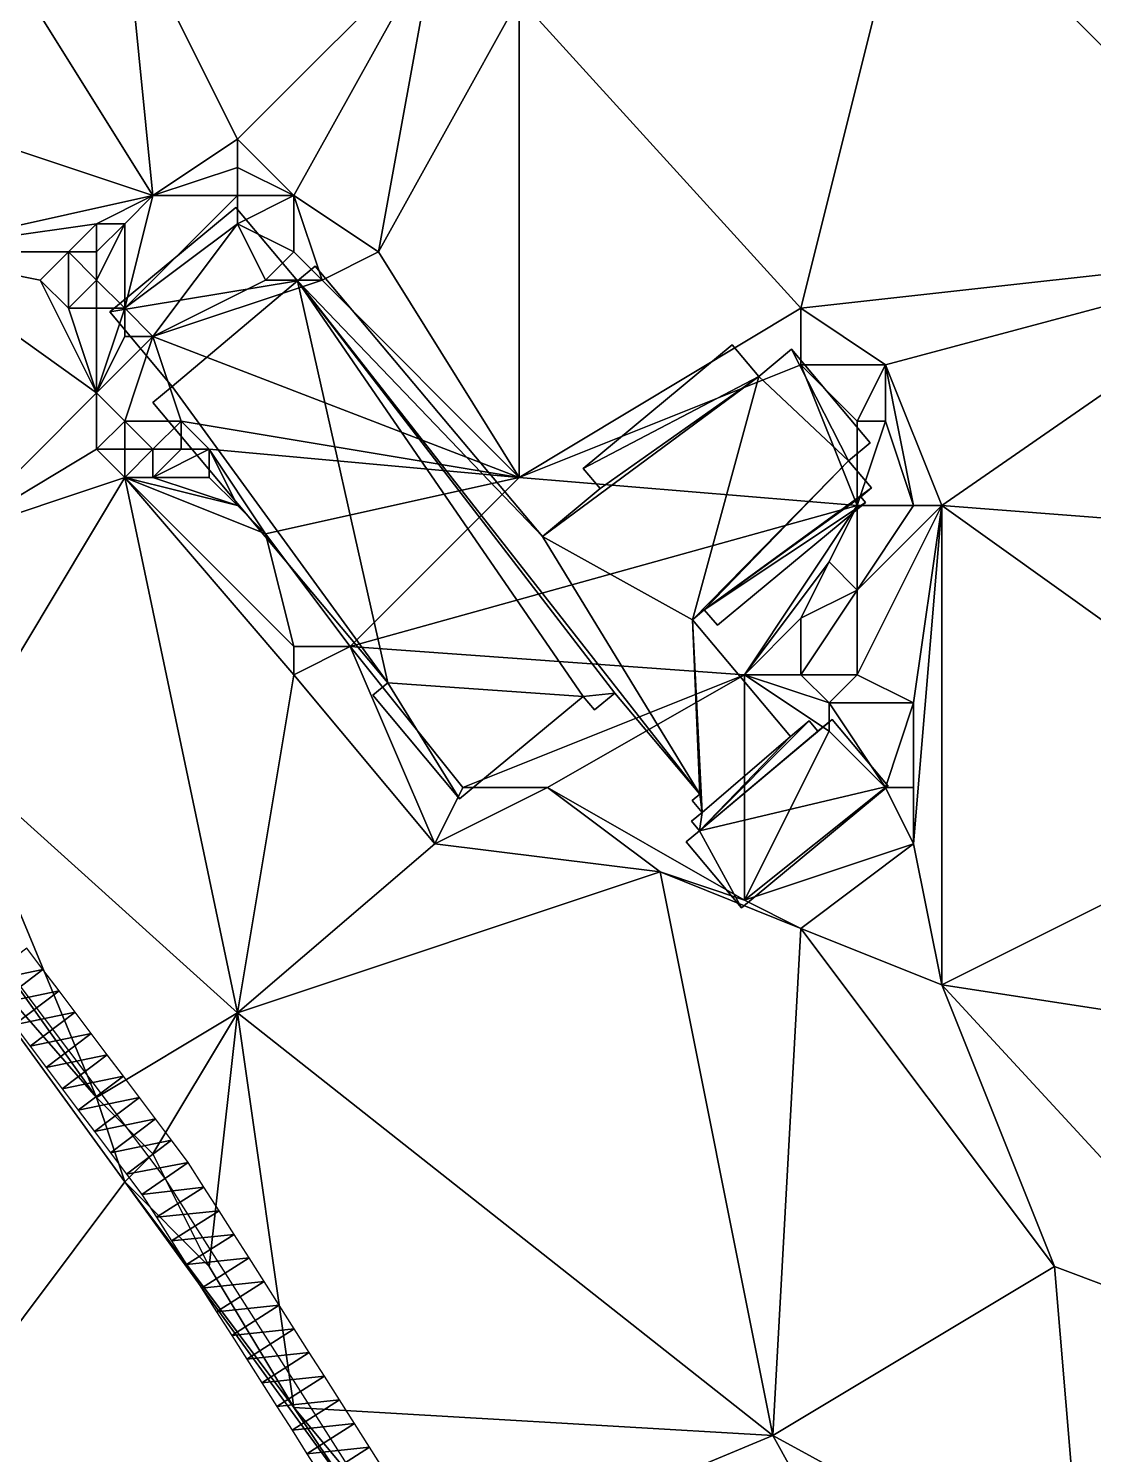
# Model space of a CAD drawing. Header units: metres. Extents: x -1103 to 901, y -902 to 905.
# Drawn here: x 273.2 to 348.8, y 698.7 to 799.9 of the extents above; entities that cross this region are included whole.
import ezdxf

# ---------------------------------------------------------------- set-up
doc = ezdxf.new("R2010")
doc.units = ezdxf.units.M
for name, color, linetype in [('OSM_BUILDING_FOOTPRINTS', 7, 'CONTINUOUS'), ('OSM_BUILDING_ROOFS', 1, 'CONTINUOUS'), ('OSM_BUILDING_WALLS', 8, 'CONTINUOUS'), ('OSM_ROAD_AXES', 2, 'CONTINUOUS'), ('OSM_ROAD_SURFACE', 9, 'CONTINUOUS'), ('OSM_TERRAIN', 3, 'CONTINUOUS')]:
    doc.layers.add(name, color=color, linetype=linetype)

msp = doc.modelspace()

# ---------------------------------------------------------------- linework, layer by layer
at = {"layer": 'OSM_BUILDING_FOOTPRINTS'}
msp.add_polyline3d([(281.98, 773.31, 11.26), (298.68, 753.43, 11.26), (297.6, 752.54, 11.26), (303.77, 745.19, 11.26), (312.54, 752.45, 11.26), (313.34, 751.5, 11.26), (314.78, 752.7, 11.26), (320.81, 745.51, 11.26), (320.27, 745.07, 11.26), (320.98, 744.23, 11.26), (320.23, 743.61, 11.26), (320.79, 742.92, 11.26), (319.86, 742.15, 11.26), (323.79, 737.46, 11.26), (334.2, 746.08, 11.26), (330.22, 750.82, 11.26), (329.19, 749.98, 11.26), (328.58, 750.72, 11.26), (327.25, 749.61, 11.26), (320.29, 757.9, 11.26), (321.14, 758.61, 11.26), (322.07, 757.51, 11.26), (332.58, 766.22, 11.26), (332.24, 766.62, 11.26), (333.01, 767.26, 11.26), (331.38, 769.18, 11.26), (332.92, 770.46, 11.26), (327.34, 777.1, 11.26), (325, 775.16, 11.26), (323.11, 777.4, 11.26), (312.54, 768.64, 11.26), (313.75, 767.21, 11.26), (309.65, 763.8, 11.26), (293.52, 782.99, 11.26), (292.26, 781.94, 11.26), (287.89, 787.16, 11.26), (278.93, 779.74, 11.26), (283.37, 774.46, 11.26), (281.98, 773.31, 11.26)], close=True, dxfattribs=at)
at = {"layer": 'OSM_BUILDING_ROOFS'}
for points in [[(292.26, 781.94, 21.26), (287.89, 787.16, 21.26), (278.93, 779.74, 21.26)], [(309.65, 763.8, 21.26), (293.52, 782.99, 21.26), (292.26, 781.94, 21.26)], [(292.26, 781.94, 21.26), (278.93, 779.74, 21.26), (283.37, 774.46, 21.26)], [(292.26, 781.94, 21.26), (283.37, 774.46, 21.26), (298.68, 753.43, 21.26)], [(292.26, 781.94, 21.26), (298.68, 753.43, 21.26), (312.54, 752.45, 21.26)], [(292.26, 781.94, 21.26), (312.54, 752.45, 21.26), (314.78, 752.7, 21.26)], [(292.26, 781.94, 21.26), (314.78, 752.7, 21.26), (320.81, 745.51, 21.26)], [(309.65, 763.8, 21.26), (292.26, 781.94, 21.26), (320.81, 745.51, 21.26)], [(325, 775.16, 21.26), (323.11, 777.4, 21.26), (312.54, 768.64, 21.26)], [(331.38, 769.18, 21.26), (327.34, 777.1, 21.26), (325, 775.16, 21.26)], [(331.38, 769.18, 21.26), (332.92, 770.46, 21.26), (327.34, 777.1, 21.26)], [(325, 775.16, 21.26), (313.75, 767.21, 21.26), (309.65, 763.8, 21.26)], [(320.29, 757.9, 21.26), (325, 775.16, 21.26), (309.65, 763.8, 21.26)], [(325, 775.16, 21.26), (312.54, 768.64, 21.26), (313.75, 767.21, 21.26)], [(320.29, 757.9, 21.26), (331.38, 769.18, 21.26), (325, 775.16, 21.26)], [(283.37, 774.46, 21.26), (281.98, 773.31, 21.26), (298.68, 753.43, 21.26)], [(320.29, 757.9, 21.26), (321.14, 758.61, 21.26), (331.38, 769.18, 21.26)], [(321.14, 758.61, 21.26), (333.01, 767.26, 21.26), (331.38, 769.18, 21.26)], [(321.14, 758.61, 21.26), (332.24, 766.62, 21.26), (333.01, 767.26, 21.26)], [(321.14, 758.61, 21.26), (332.58, 766.22, 21.26), (332.24, 766.62, 21.26)], [(321.14, 758.61, 21.26), (322.07, 757.51, 21.26), (332.58, 766.22, 21.26)], [(320.81, 745.51, 21.26), (320.29, 757.9, 21.26), (309.65, 763.8, 21.26)], [(320.98, 744.23, 21.26), (327.25, 749.61, 21.26), (320.29, 757.9, 21.26)], [(320.81, 745.51, 21.26), (320.98, 744.23, 21.26), (320.29, 757.9, 21.26)], [(298.68, 753.43, 21.26), (297.6, 752.54, 21.26), (303.77, 745.19, 21.26)], [(298.68, 753.43, 21.26), (303.77, 745.19, 21.26), (312.54, 752.45, 21.26)], [(312.54, 752.45, 21.26), (313.34, 751.5, 21.26), (314.78, 752.7, 21.26)], [(320.79, 742.92, 21.26), (334.2, 746.08, 21.26), (330.22, 750.82, 21.26)], [(320.79, 742.92, 21.26), (330.22, 750.82, 21.26), (329.19, 749.98, 21.26)], [(320.79, 742.92, 21.26), (329.19, 749.98, 21.26), (328.58, 750.72, 21.26)], [(320.79, 742.92, 21.26), (328.58, 750.72, 21.26), (327.25, 749.61, 21.26)], [(320.98, 744.23, 21.26), (320.79, 742.92, 21.26), (327.25, 749.61, 21.26)], [(320.79, 742.92, 21.26), (323.79, 737.46, 21.26), (334.2, 746.08, 21.26)], [(320.81, 745.51, 21.26), (320.27, 745.07, 21.26), (320.98, 744.23, 21.26)], [(320.98, 744.23, 21.26), (320.23, 743.61, 21.26), (320.79, 742.92, 21.26)], [(320.79, 742.92, 21.26), (319.86, 742.15, 21.26), (323.79, 737.46, 21.26)]]:
    msp.add_3dface(points, dxfattribs=at)
at = {"layer": 'OSM_BUILDING_WALLS'}
for points in [[(287.89, 787.16, 11.26), (278.93, 779.74, 11.26), (278.93, 779.74, 21.26)], [(287.89, 787.16, 11.26), (278.93, 779.74, 21.26), (287.89, 787.16, 21.26)], [(292.26, 781.94, 11.26), (287.89, 787.16, 11.26), (287.89, 787.16, 21.26)], [(292.26, 781.94, 11.26), (287.89, 787.16, 21.26), (292.26, 781.94, 21.26)], [(293.52, 782.99, 11.26), (292.26, 781.94, 11.26), (292.26, 781.94, 21.26)], [(293.52, 782.99, 11.26), (292.26, 781.94, 21.26), (293.52, 782.99, 21.26)], [(309.65, 763.8, 11.26), (293.52, 782.99, 11.26), (293.52, 782.99, 21.26)], [(309.65, 763.8, 11.26), (293.52, 782.99, 21.26), (309.65, 763.8, 21.26)], [(278.93, 779.74, 11.26), (283.37, 774.46, 11.26), (283.37, 774.46, 21.26)], [(278.93, 779.74, 11.26), (283.37, 774.46, 21.26), (278.93, 779.74, 21.26)], [(323.11, 777.4, 11.26), (312.54, 768.64, 11.26), (312.54, 768.64, 21.26)], [(323.11, 777.4, 11.26), (312.54, 768.64, 21.26), (323.11, 777.4, 21.26)], [(325, 775.16, 11.26), (323.11, 777.4, 11.26), (323.11, 777.4, 21.26)], [(325, 775.16, 11.26), (323.11, 777.4, 21.26), (325, 775.16, 21.26)], [(327.34, 777.1, 11.26), (325, 775.16, 11.26), (325, 775.16, 21.26)], [(327.34, 777.1, 11.26), (325, 775.16, 21.26), (327.34, 777.1, 21.26)], [(332.92, 770.46, 11.26), (327.34, 777.1, 11.26), (327.34, 777.1, 21.26)], [(332.92, 770.46, 11.26), (327.34, 777.1, 21.26), (332.92, 770.46, 21.26)], [(283.37, 774.46, 11.26), (281.98, 773.31, 11.26), (281.98, 773.31, 21.26)], [(283.37, 774.46, 11.26), (281.98, 773.31, 21.26), (283.37, 774.46, 21.26)], [(281.98, 773.31, 11.26), (298.68, 753.43, 11.26), (298.68, 753.43, 21.26)], [(281.98, 773.31, 11.26), (298.68, 753.43, 21.26), (281.98, 773.31, 21.26)], [(331.38, 769.18, 11.26), (332.92, 770.46, 11.26), (332.92, 770.46, 21.26)], [(331.38, 769.18, 11.26), (332.92, 770.46, 21.26), (331.38, 769.18, 21.26)], [(333.01, 767.26, 11.26), (331.38, 769.18, 11.26), (331.38, 769.18, 21.26)], [(333.01, 767.26, 11.26), (331.38, 769.18, 21.26), (333.01, 767.26, 21.26)], [(312.54, 768.64, 11.26), (313.75, 767.21, 11.26), (313.75, 767.21, 21.26)], [(312.54, 768.64, 11.26), (313.75, 767.21, 21.26), (312.54, 768.64, 21.26)], [(313.75, 767.21, 11.26), (309.65, 763.8, 11.26), (309.65, 763.8, 21.26)], [(313.75, 767.21, 11.26), (309.65, 763.8, 21.26), (313.75, 767.21, 21.26)], [(332.24, 766.62, 11.26), (333.01, 767.26, 11.26), (333.01, 767.26, 21.26)], [(332.24, 766.62, 11.26), (333.01, 767.26, 21.26), (332.24, 766.62, 21.26)], [(322.07, 757.51, 11.26), (332.58, 766.22, 11.26), (332.58, 766.22, 21.26)], [(322.07, 757.51, 11.26), (332.58, 766.22, 21.26), (322.07, 757.51, 21.26)], [(332.58, 766.22, 11.26), (332.24, 766.62, 11.26), (332.24, 766.62, 21.26)], [(332.58, 766.22, 11.26), (332.24, 766.62, 21.26), (332.58, 766.22, 21.26)], [(320.29, 757.9, 11.26), (321.14, 758.61, 11.26), (321.14, 758.61, 21.26)], [(320.29, 757.9, 11.26), (321.14, 758.61, 21.26), (320.29, 757.9, 21.26)], [(321.14, 758.61, 11.26), (322.07, 757.51, 11.26), (322.07, 757.51, 21.26)], [(321.14, 758.61, 11.26), (322.07, 757.51, 21.26), (321.14, 758.61, 21.26)], [(327.25, 749.61, 11.26), (320.29, 757.9, 11.26), (320.29, 757.9, 21.26)], [(327.25, 749.61, 11.26), (320.29, 757.9, 21.26), (327.25, 749.61, 21.26)], [(298.68, 753.43, 11.26), (297.6, 752.54, 11.26), (297.6, 752.54, 21.26)], [(298.68, 753.43, 11.26), (297.6, 752.54, 21.26), (298.68, 753.43, 21.26)], [(297.6, 752.54, 11.26), (303.77, 745.19, 11.26), (303.77, 745.19, 21.26)], [(297.6, 752.54, 11.26), (303.77, 745.19, 21.26), (297.6, 752.54, 21.26)], [(303.77, 745.19, 11.26), (312.54, 752.45, 11.26), (312.54, 752.45, 21.26)], [(303.77, 745.19, 11.26), (312.54, 752.45, 21.26), (303.77, 745.19, 21.26)], [(312.54, 752.45, 11.26), (313.34, 751.5, 11.26), (313.34, 751.5, 21.26)], [(312.54, 752.45, 11.26), (313.34, 751.5, 21.26), (312.54, 752.45, 21.26)], [(313.34, 751.5, 11.26), (314.78, 752.7, 11.26), (314.78, 752.7, 21.26)], [(313.34, 751.5, 11.26), (314.78, 752.7, 21.26), (313.34, 751.5, 21.26)], [(314.78, 752.7, 11.26), (320.81, 745.51, 11.26), (320.81, 745.51, 21.26)], [(314.78, 752.7, 11.26), (320.81, 745.51, 21.26), (314.78, 752.7, 21.26)], [(328.58, 750.72, 11.26), (327.25, 749.61, 11.26), (327.25, 749.61, 21.26)], [(328.58, 750.72, 11.26), (327.25, 749.61, 21.26), (328.58, 750.72, 21.26)], [(329.19, 749.98, 11.26), (328.58, 750.72, 11.26), (328.58, 750.72, 21.26)], [(329.19, 749.98, 11.26), (328.58, 750.72, 21.26), (329.19, 749.98, 21.26)], [(330.22, 750.82, 11.26), (329.19, 749.98, 11.26), (329.19, 749.98, 21.26)], [(330.22, 750.82, 11.26), (329.19, 749.98, 21.26), (330.22, 750.82, 21.26)], [(334.2, 746.08, 11.26), (330.22, 750.82, 11.26), (330.22, 750.82, 21.26)], [(334.2, 746.08, 11.26), (330.22, 750.82, 21.26), (334.2, 746.08, 21.26)], [(323.79, 737.46, 11.26), (334.2, 746.08, 11.26), (334.2, 746.08, 21.26)], [(323.79, 737.46, 11.26), (334.2, 746.08, 21.26), (323.79, 737.46, 21.26)], [(320.81, 745.51, 11.26), (320.27, 745.07, 11.26), (320.27, 745.07, 21.26)], [(320.81, 745.51, 11.26), (320.27, 745.07, 21.26), (320.81, 745.51, 21.26)], [(320.27, 745.07, 11.26), (320.98, 744.23, 11.26), (320.98, 744.23, 21.26)], [(320.27, 745.07, 11.26), (320.98, 744.23, 21.26), (320.27, 745.07, 21.26)], [(320.98, 744.23, 11.26), (320.23, 743.61, 11.26), (320.23, 743.61, 21.26)], [(320.98, 744.23, 11.26), (320.23, 743.61, 21.26), (320.98, 744.23, 21.26)], [(320.79, 742.92, 11.26), (319.86, 742.15, 11.26), (319.86, 742.15, 21.26)], [(320.79, 742.92, 11.26), (319.86, 742.15, 21.26), (320.79, 742.92, 21.26)], [(320.23, 743.61, 11.26), (320.79, 742.92, 11.26), (320.79, 742.92, 21.26)], [(320.23, 743.61, 11.26), (320.79, 742.92, 21.26), (320.23, 743.61, 21.26)], [(319.86, 742.15, 11.26), (323.79, 737.46, 11.26), (323.79, 737.46, 21.26)], [(319.86, 742.15, 11.26), (323.79, 737.46, 21.26), (319.86, 742.15, 21.26)]]:
    msp.add_3dface(points, dxfattribs=at)
at = {"layer": 'OSM_ROAD_AXES'}
msp.add_polyline3d([(320.02, 663.29, 17.05), (304.24, 684.67, 16.95), (282.87, 718.25, 14.32), (262.32, 745.5, 11.83), (246.93, 773.17, 12.04), (240.78, 782.79, 12.26)], dxfattribs=at)
at = {"layer": 'OSM_ROAD_SURFACE'}
for points in [[(274.19, 733.08, 12.78), (273.05, 734.59, 12.64), (269.86, 732.18, 12.79)], [(274.19, 733.08, 12.78), (269.86, 732.18, 12.79), (271, 730.67, 12.94)], [(275.33, 731.56, 12.94), (274.19, 733.08, 12.78), (271, 730.67, 12.94)], [(275.33, 731.56, 12.94), (271, 730.67, 12.94), (272.14, 729.15, 13.08)], [(276.47, 730.05, 13.1), (275.33, 731.56, 12.94), (272.14, 729.15, 13.08)], [(276.47, 730.05, 13.1), (272.14, 729.15, 13.08), (273.28, 727.64, 13.22)], [(277.62, 728.53, 13.25), (276.47, 730.05, 13.1), (273.28, 727.64, 13.22)], [(277.62, 728.53, 13.25), (273.28, 727.64, 13.22), (274.42, 726.13, 13.37)], [(278.76, 727.02, 13.41), (277.62, 728.53, 13.25), (274.42, 726.13, 13.37)], [(278.76, 727.02, 13.41), (274.42, 726.13, 13.37), (275.56, 724.61, 13.51)], [(279.9, 725.51, 13.57), (278.76, 727.02, 13.41), (275.56, 724.61, 13.51)], [(279.9, 725.51, 13.57), (275.56, 724.61, 13.51), (276.7, 723.1, 13.66)], [(281.04, 723.99, 13.75), (279.9, 725.51, 13.57), (276.7, 723.1, 13.66)], [(281.04, 723.99, 13.75), (276.7, 723.1, 13.66), (277.85, 721.59, 13.8)], [(282.18, 722.48, 13.93), (281.04, 723.99, 13.75), (277.85, 721.59, 13.8)], [(282.18, 722.48, 13.93), (277.85, 721.59, 13.8), (278.99, 720.07, 13.95)], [(283.32, 720.97, 14.1), (282.18, 722.48, 13.93), (278.99, 720.07, 13.95)], [(283.32, 720.97, 14.1), (278.99, 720.07, 13.95), (280.13, 718.56, 14.09)], [(284.51, 719.39, 14.23), (283.32, 720.97, 14.1), (280.13, 718.56, 14.09)], [(284.51, 719.39, 14.23), (280.13, 718.56, 14.09), (281.22, 717.11, 14.25)], [(285.62, 717.64, 14.37), (284.51, 719.39, 14.23), (281.22, 717.11, 14.25)], [(285.62, 717.64, 14.37), (281.22, 717.11, 14.25), (282.25, 715.5, 14.42)], [(286.69, 715.96, 14.52), (285.62, 717.64, 14.37), (282.25, 715.5, 14.42)], [(286.69, 715.96, 14.52), (282.25, 715.5, 14.42), (283.32, 713.82, 14.6)], [(287.76, 714.28, 14.7), (286.69, 715.96, 14.52), (283.32, 713.82, 14.6)], [(287.76, 714.28, 14.7), (283.32, 713.82, 14.6), (284.39, 712.14, 14.78)], [(288.83, 712.61, 14.88), (287.76, 714.28, 14.7), (284.39, 712.14, 14.78)], [(288.83, 712.61, 14.88), (284.39, 712.14, 14.78), (285.45, 710.46, 14.92)], [(289.9, 710.93, 15.06), (288.83, 712.61, 14.88), (285.45, 710.46, 14.92)], [(289.9, 710.93, 15.06), (285.45, 710.46, 14.92), (286.52, 708.78, 15.1)], [(290.97, 709.25, 15.24), (289.9, 710.93, 15.06), (286.52, 708.78, 15.1)], [(290.97, 709.25, 15.24), (286.52, 708.78, 15.1), (287.59, 707.1, 15.28)], [(292.03, 707.57, 15.42), (290.97, 709.25, 15.24), (287.59, 707.1, 15.28)], [(292.03, 707.57, 15.42), (287.59, 707.1, 15.28), (288.66, 705.42, 15.46)], [(293.1, 705.89, 15.6), (292.03, 707.57, 15.42), (288.66, 705.42, 15.46)], [(293.1, 705.89, 15.6), (288.66, 705.42, 15.46), (289.73, 703.74, 15.65)], [(294.17, 704.21, 15.78), (293.1, 705.89, 15.6), (289.73, 703.74, 15.65)], [(294.17, 704.21, 15.78), (289.73, 703.74, 15.65), (290.8, 702.07, 15.83)], [(295.24, 702.53, 15.96), (294.17, 704.21, 15.78), (290.8, 702.07, 15.83)], [(295.24, 702.53, 15.96), (290.8, 702.07, 15.83), (291.87, 700.39, 16.01)], [(296.31, 700.86, 16.11), (295.24, 702.53, 15.96), (291.87, 700.39, 16.01)], [(296.31, 700.86, 16.11), (291.87, 700.39, 16.01), (292.93, 698.71, 16.19)], [(297.38, 699.18, 16.25), (296.31, 700.86, 16.11), (292.93, 698.71, 16.19)], [(297.38, 699.18, 16.25), (292.93, 698.71, 16.19), (294, 697.03, 16.38)], [(298.44, 697.5, 16.39), (297.38, 699.18, 16.25), (294, 697.03, 16.38)]]:
    msp.add_3dface(points, dxfattribs=at)
at = {"layer": 'OSM_TERRAIN'}
for points in [[(328, 780, 14.4), (336, 812, 15.14), (308, 802, 13.14)], [(328, 780, 14.4), (364, 784, 18.07), (336, 812, 15.14)], [(364, 784, 18.07), (382, 802, 18.05), (336, 812, 15.14)], [(282, 788, 11.27), (280, 808, 13.74), (272, 804, 13.6)], [(282, 788, 11.27), (288, 792, 11.79), (280, 808, 13.74)], [(288, 792, 11.79), (302, 806, 13.21), (280, 808, 13.74)], [(288, 792, 11.79), (292, 788, 11.92), (302, 806, 13.21)], [(292, 788, 11.92), (298, 784, 12.25), (302, 806, 13.21)], [(308, 802, 13.14), (302, 806, 13.21), (298, 784, 12.25)], [(258, 796, 12.59), (282, 788, 11.27), (272, 804, 13.6)], [(298, 784, 12.25), (308, 768, 13.55), (308, 802, 13.14)], [(308, 768, 13.55), (328, 780, 14.4), (308, 802, 13.14)], [(258, 796, 12.59), (264, 784, 11.12), (282, 788, 11.27)], [(282, 788, 11.27), (288, 790, 12.2), (288, 792, 11.79)], [(288, 790, 12.2), (292, 788, 11.92), (288, 792, 11.79)], [(288, 788, 13.22), (288, 790, 12.2), (282, 788, 11.27)], [(288, 788, 13.22), (292, 788, 11.92), (288, 790, 12.2)], [(264, 784, 11.12), (278, 786, 11.14), (282, 788, 11.27)], [(278, 786, 11.14), (280, 786, 11.14), (282, 788, 11.27)], [(280, 786, 11.14), (280, 780, 13.72), (282, 788, 11.27)], [(280, 780, 13.72), (288, 786, 13.72), (288, 788, 13.22)], [(280, 780, 13.72), (288, 788, 13.22), (282, 788, 11.27)], [(288, 786, 13.72), (292, 784, 13.13), (292, 788, 11.92)], [(288, 786, 13.72), (292, 788, 11.92), (288, 788, 13.22)], [(292, 784, 13.13), (294, 782, 13.72), (292, 788, 11.92)], [(294, 782, 13.72), (298, 784, 12.25), (292, 788, 11.92)], [(276, 784, 10.98), (278, 786, 11.14), (264, 784, 11.12)], [(276, 784, 10.98), (278, 784, 11.07), (278, 786, 11.14)], [(280, 780, 13.72), (280, 786, 11.14), (278, 782, 12.08)], [(278, 782, 12.08), (280, 786, 11.14), (278, 784, 11.07)], [(278, 784, 11.07), (280, 786, 11.14), (278, 786, 11.14)], [(280, 780, 13.72), (282, 778, 13.72), (288, 786, 13.72)], [(282, 778, 13.72), (290, 782, 13.72), (288, 786, 13.72)], [(290, 782, 13.72), (292, 784, 13.13), (288, 786, 13.72)], [(268, 764, 10.29), (278, 774, 10.73), (264, 784, 11.12)], [(264, 784, 11.12), (278, 774, 10.73), (274, 782, 10.87)], [(274, 782, 10.87), (276, 784, 10.98), (264, 784, 11.12)], [(276, 780, 11.6), (276, 784, 10.98), (274, 782, 10.87)], [(276, 780, 11.6), (278, 782, 12.08), (276, 784, 10.98)], [(278, 782, 12.08), (278, 784, 11.07), (276, 784, 10.98)], [(290, 782, 13.72), (294, 782, 13.72), (292, 784, 13.13)], [(308, 768, 13.55), (298, 784, 12.25), (294, 782, 13.72)], [(334, 776, 15.28), (364, 784, 18.07), (328, 780, 14.4)], [(338, 766, 15.69), (364, 784, 18.07), (334, 776, 15.28)], [(338, 766, 15.69), (364, 764, 17.7), (364, 784, 18.07)], [(278, 774, 10.73), (276, 780, 11.6), (274, 782, 10.87)], [(276, 780, 11.6), (278, 780, 13.03), (278, 782, 12.08)], [(278, 780, 13.03), (280, 780, 13.72), (278, 782, 12.08)], [(308, 768, 13.55), (294, 782, 13.72), (282, 778, 13.72)], [(282, 778, 13.72), (294, 782, 13.72), (290, 782, 13.72)], [(278, 774, 10.73), (278, 780, 13.03), (276, 780, 11.6)], [(278, 774, 10.73), (280, 778, 13.5), (280, 780, 13.72)], [(278, 774, 10.73), (280, 780, 13.72), (278, 780, 13.03)], [(280, 778, 13.5), (282, 778, 13.72), (280, 780, 13.72)], [(328, 776, 13.72), (328, 780, 14.4), (308, 768, 13.55)], [(328, 776, 13.72), (334, 776, 15.28), (328, 780, 14.4)], [(280, 772, 11.96), (282, 778, 13.72), (278, 774, 10.73)], [(278, 774, 10.73), (282, 778, 13.72), (280, 778, 13.5)], [(280, 772, 11.96), (284, 772, 13.72), (282, 778, 13.72)], [(284, 772, 13.72), (308, 768, 13.55), (282, 778, 13.72)], [(332, 766, 13.72), (328, 776, 13.72), (308, 768, 13.55)], [(332, 766, 13.72), (332, 772, 13.83), (328, 776, 13.72)], [(332, 772, 13.83), (334, 776, 15.28), (328, 776, 13.72)], [(332, 772, 13.83), (334, 772, 14.47), (334, 776, 15.28)], [(334, 772, 14.47), (336, 766, 15.22), (334, 776, 15.28)], [(336, 766, 15.22), (338, 766, 15.69), (334, 776, 15.28)], [(268, 764, 10.29), (278, 770, 10.64), (278, 774, 10.73)], [(278, 770, 10.64), (280, 772, 11.96), (278, 774, 10.73)], [(278, 770, 10.64), (280, 770, 10.99), (280, 772, 11.96)], [(280, 770, 10.99), (282, 770, 12.18), (280, 772, 11.96)], [(282, 770, 12.18), (284, 772, 13.72), (280, 772, 11.96)], [(282, 770, 12.18), (284, 770, 13.31), (284, 772, 13.72)], [(284, 770, 13.31), (286, 770, 13.72), (284, 772, 13.72)], [(286, 770, 13.72), (308, 768, 13.55), (284, 772, 13.72)], [(332, 766, 13.72), (336, 766, 15.22), (334, 772, 14.47)], [(332, 766, 13.72), (334, 772, 14.47), (332, 772, 13.83)], [(268, 764, 10.29), (280, 768, 10.74), (278, 770, 10.64)], [(280, 768, 10.74), (280, 770, 10.99), (278, 770, 10.64)], [(280, 768, 10.74), (282, 768, 11.26), (282, 770, 12.18)], [(280, 768, 10.74), (282, 770, 12.18), (280, 770, 10.99)], [(282, 768, 11.26), (284, 770, 13.31), (282, 770, 12.18)], [(282, 768, 11.26), (286, 768, 13.49), (286, 770, 13.72)], [(282, 768, 11.26), (286, 770, 13.72), (284, 770, 13.31)], [(288, 766, 13.66), (290, 764, 13.72), (286, 770, 13.72)], [(290, 764, 13.72), (308, 768, 13.55), (286, 770, 13.72)], [(286, 768, 13.49), (288, 766, 13.66), (286, 770, 13.72)], [(268, 748, 11.19), (288, 730, 13.08), (280, 768, 10.74)], [(268, 748, 11.19), (280, 768, 10.74), (268, 764, 10.29)], [(280, 768, 10.74), (288, 730, 13.08), (292, 754, 12.08)], [(292, 754, 12.08), (292, 756, 12.24), (280, 768, 10.74)], [(292, 756, 12.24), (290, 764, 13.72), (280, 768, 10.74)], [(280, 768, 10.74), (290, 764, 13.72), (288, 766, 13.66)], [(280, 768, 10.74), (288, 766, 13.66), (282, 768, 11.26)], [(288, 766, 13.66), (286, 768, 13.49), (282, 768, 11.26)], [(296, 756, 13.58), (308, 768, 13.55), (290, 764, 13.72)], [(296, 756, 13.58), (332, 766, 13.72), (308, 768, 13.55)], [(324, 754, 13.77), (332, 766, 13.72), (296, 756, 13.58)], [(324, 754, 13.77), (330, 762, 14.28), (332, 766, 13.72)], [(330, 762, 14.28), (332, 760, 15.19), (332, 766, 13.72)], [(336, 752, 15.31), (338, 766, 15.69), (332, 754, 14.89)], [(338, 766, 15.69), (332, 760, 15.19), (332, 754, 14.89)], [(332, 760, 15.19), (336, 766, 15.22), (332, 766, 13.72)], [(332, 760, 15.19), (338, 766, 15.69), (336, 766, 15.22)], [(336, 752, 15.31), (336, 742, 15.16), (338, 766, 15.69)], [(336, 742, 15.16), (338, 732, 15.07), (338, 766, 15.69)], [(338, 732, 15.07), (366, 746, 15.88), (338, 766, 15.69)], [(338, 766, 15.69), (366, 746, 15.88), (364, 764, 17.7)], [(292, 756, 12.24), (296, 756, 13.58), (290, 764, 13.72)], [(328, 758, 14.65), (330, 762, 14.28), (324, 754, 13.77)], [(328, 758, 14.65), (332, 760, 15.19), (330, 762, 14.28)], [(328, 754, 14.49), (332, 760, 15.19), (328, 758, 14.65)], [(328, 754, 14.49), (332, 754, 14.89), (332, 760, 15.19)], [(324, 754, 13.77), (328, 754, 14.49), (328, 758, 14.65)], [(302, 742, 13.2), (296, 756, 13.58), (292, 754, 12.08)], [(292, 754, 12.08), (296, 756, 13.58), (292, 756, 12.24)], [(302, 742, 13.2), (304, 746, 13.72), (296, 756, 13.58)], [(304, 746, 13.72), (324, 754, 13.77), (296, 756, 13.58)], [(288, 730, 13.08), (302, 742, 13.2), (292, 754, 12.08)], [(304, 746, 13.72), (310, 746, 13.42), (324, 754, 13.77)], [(310, 746, 13.42), (324, 738, 13.72), (324, 754, 13.77)], [(324, 738, 13.72), (330, 750, 13.72), (324, 754, 13.77)], [(330, 750, 13.72), (330, 752, 14.03), (324, 754, 13.77)], [(330, 752, 14.03), (328, 754, 14.49), (324, 754, 13.77)], [(330, 752, 14.03), (332, 754, 14.89), (328, 754, 14.49)], [(330, 752, 14.03), (336, 752, 15.31), (332, 754, 14.89)], [(330, 750, 13.72), (334, 746, 13.72), (330, 752, 14.03)], [(334, 746, 13.72), (336, 752, 15.31), (330, 752, 14.03)], [(336, 746, 14.39), (336, 752, 15.31), (334, 746, 13.72)], [(336, 742, 15.16), (336, 752, 15.31), (336, 746, 14.39)], [(324, 738, 13.72), (334, 746, 13.72), (330, 750, 13.72)], [(278, 724, 13.67), (268, 748, 11.19), (268, 738, 12.33)], [(278, 724, 13.67), (288, 730, 13.08), (268, 748, 11.19)], [(302, 742, 13.2), (310, 746, 13.42), (304, 746, 13.72)], [(302, 742, 13.2), (318, 740, 13.98), (310, 746, 13.42)], [(318, 740, 13.98), (324, 738, 13.72), (310, 746, 13.42)], [(336, 742, 15.16), (334, 746, 13.72), (324, 738, 13.72)], [(336, 742, 15.16), (336, 746, 14.39), (334, 746, 13.72)], [(364, 728, 14.95), (366, 746, 15.88), (338, 732, 15.07)], [(288, 730, 13.08), (318, 740, 13.98), (302, 742, 13.2)], [(328, 736, 14.73), (336, 742, 15.16), (324, 738, 13.72)], [(338, 732, 15.07), (336, 742, 15.16), (328, 736, 14.73)], [(262, 694, 16.75), (280, 718, 14.05), (264, 740, 12)], [(280, 718, 14.05), (278, 724, 13.67), (264, 740, 12)], [(264, 740, 12), (278, 724, 13.67), (268, 738, 12.33)], [(288, 730, 13.08), (326, 700, 16.5), (318, 740, 13.98)], [(318, 740, 13.98), (326, 700, 16.5), (328, 736, 14.73)], [(318, 740, 13.98), (328, 736, 14.73), (324, 738, 13.72)], [(326, 700, 16.5), (346, 712, 15.04), (328, 736, 14.73)], [(346, 712, 15.04), (338, 732, 15.07), (328, 736, 14.73)], [(346, 712, 15.04), (362, 706, 15.19), (338, 732, 15.07)], [(362, 706, 15.19), (364, 728, 14.95), (338, 732, 15.07)], [(282, 720, 14.17), (288, 730, 13.08), (278, 724, 13.67)], [(286, 712, 14.86), (288, 730, 13.08), (282, 720, 14.17)], [(292, 702, 15.93), (288, 730, 13.08), (286, 712, 14.86)], [(288, 730, 13.08), (292, 702, 15.93), (326, 700, 16.5)], [(282, 720, 14.17), (278, 724, 13.67), (280, 718, 14.05)], [(280, 718, 14.05), (286, 712, 14.86), (282, 720, 14.17)], [(262, 694, 16.75), (296, 696, 16.43), (280, 718, 14.05)], [(296, 696, 16.43), (292, 702, 15.93), (280, 718, 14.05)], [(292, 702, 15.93), (286, 712, 14.86), (280, 718, 14.05)], [(326, 700, 16.5), (348, 688, 17.14), (346, 712, 15.04)], [(348, 688, 17.14), (362, 706, 15.19), (346, 712, 15.04)], [(348, 688, 17.14), (360, 698, 15.95), (362, 706, 15.19)], [(296, 696, 16.43), (302, 690, 16.94), (292, 702, 15.93)], [(302, 690, 16.94), (326, 700, 16.5), (292, 702, 15.93)], [(336, 682, 17.43), (326, 700, 16.5), (302, 690, 16.94)], [(336, 682, 17.43), (348, 688, 17.14), (326, 700, 16.5)]]:
    msp.add_3dface(points, dxfattribs=at)

doc.saveas('drawing.dxf')
